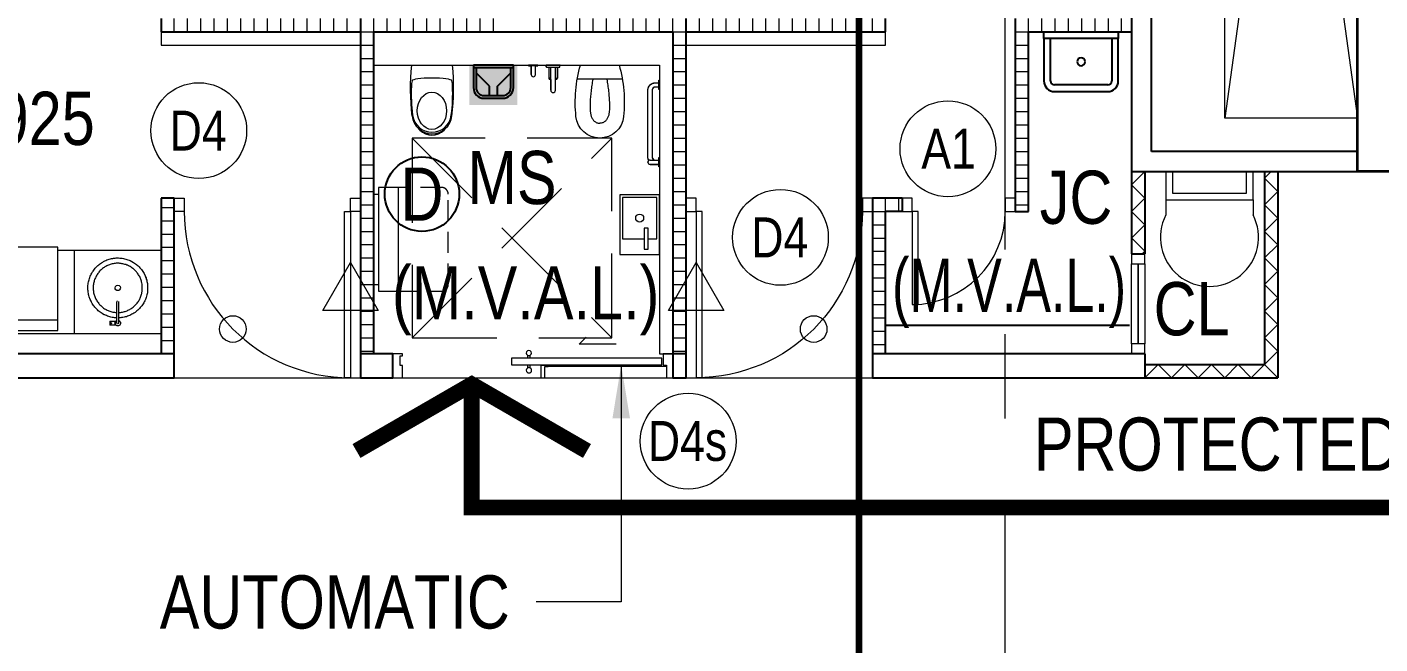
# Model space of a CAD drawing. Header units: millimetres. Extents: x 833576263 to 1668046980, y 817519639 to 1636103653.
# Drawn here: x 834007533 to 834017708, y 818080577 to 818085212 of the extents above; entities that cross this region are included whole.
import ezdxf
from ezdxf.enums import TextEntityAlignment as Align

# ---------------------------------------------------------------- set-up
doc = ezdxf.new("R2010")
doc.units = ezdxf.units.MM
doc.header["$LTSCALE"] = 100
doc.header["$MEASUREMENT"] = 0
for name, pattern in [('R_LINE_SEC$0$CENTER', [50.8, 31.75, -6.35, 6.35, -6.35]), ('R_P_Grid$0$CENTER', [50.8, 31.75, -6.35, 6.35, -6.35]), ('R_P_LG$0$HIDDEN', [9.525, 6.35, -3.175]), ('R_P_LG$0$HIDDEN2', [4.7625, 3.175, -1.5875])]:
    doc.linetypes.add(name, pattern=pattern)
doc.layers.get('Defpoints').update_dxf_attribs({"color": 170})
doc.layers.add('C_DWG1002P00L0LGGBP$0$C_IMPERMEABLE', color=7, linetype='Continuous', true_color=0xfff0ff)
doc.layers.add('C_DWG1002P00L0LGGBP$0$C_UNDERLINE OR FSI', color=7, linetype='Continuous', true_color=0xf56e7d)
for name, color, linetype in [('R_LINE_SEC$0$M-REFE', 3, 'Continuous'), ('R_P_LG$0$7-SANI', 4, 'Continuous'), ('R_P_LG$0$RDA0625', 7, 'R_P_LG$0$HIDDEN'), ('X-REF', 7, 'Continuous')]:
    doc.layers.add(name, color=color, linetype=linetype)
for name, color, linetype, lineweight in [('R_P_Grid$0$RDA0251', 1, 'R_P_Grid$0$CENTER', 18), ('R_P_LG$0$325 DOORS PROPOSED', 4, 'Continuous', 5), ('R_P_LG$0$5-DOOR', 1, 'Continuous', 18), ('R_P_LG$0$RDA0321', 7, 'Continuous', 18), ('R_P_LG$0$RDA04011', 4, 'Continuous', 25), ('R_P_LG$0$RDA04031', 3, 'Continuous', 25), ('R_P_LG$0$RDA0506', 7, 'Continuous', 18), ('R_P_LG$0$RDA0621', 7, 'Continuous', 13), ('R_P_LG$0$RDA0624', 7, 'Continuous', 13), ('R_P_LG$0$RDA2202', 3, 'Continuous', 25), ('R_P_LG$0$RDA2203', 11, 'Continuous', 25), ('R_P_LG$0$RDA2301', 7, 'Continuous', 18), ('R_P_LG$0$RDA2461', 7, 'Continuous', 18), ('R_P_LG$0$RDA2804S', 2, 'Continuous', 35), ('R_P_LG$0$RDA3151', 1, 'Continuous', 18), ('R_P_LG$0$RDA3351', 7, 'Continuous', 18), ('R_P_LG$0$RDA7401', 4, 'Continuous', 18), ('R_P_LG$0$RDA8301', 7, 'Continuous', 18)]:
    doc.layers.add(name, color=color, linetype=linetype, lineweight=lineweight)
doc.styles.add('R_P_LG$0$Arial', font='arial.ttf', dxfattribs={"width": 0.8})
doc.styles.add('R_P_LG$0$romans', font='arial.ttf', dxfattribs={"width": 0.8})
doc.dimstyles.new('R_P_LG$0$M_200LA', dxfattribs={"dimscale": 200, "dimtxt": 2.5, "dimasz": 2, "dimexe": 0.8, "dimexo": 0, "dimgap": 0.75, "dimtad": 1, "dimdec": 0, "dimrnd": 1, "dimzin": 12, "dimdsep": 46, "dimtxsty": 'R_P_LG$0$romans', "dimcen": 2, "dimdle": 1, "dimclrd": 7, "dimclre": 7, "dimclrt": 4, "dimaunit": 1, "dimadec": 3, "dimazin": 0, "dimtfac": 1, "dimtdec": 0, "dimtix": 1, "dimtmove": 2, "dimatfit": 3, "dimfxl": 1, "dimtolj": 1, "dimlwd": 18, "dimlwe": 18, "dimarcsym": 0})

# ---------------------------------------------------------------- blocks, each defined once
blk = doc.blocks.new('R_P_Grid')
at = {"layer": 'R_P_Grid$0$RDA0251'}
blk.add_line((834014890, 818027660), (834014890, 818124763.4), dxfattribs=at)
blk = doc.blocks.new('R_P_LG$0$P46A_LADDER_Aluminum_w_Cage - Fixed Ladder With Cage _ Walk-Thru-1697452-LG_F _5_000 Mpd_')
at = {"layer": 'R_P_LG$0$RDA2461'}
for p, q in [((834014653, 818091605), (834014440, 818091605)), ((834014440, 818091605), (834014440, 818091555)), ((834014653, 818090949), (834014653, 818091605)), ((834014653, 818091605), (834014765, 818091605)), ((834014603, 818091555), (834014440, 818091555)), ((834014603, 818090999), (834014603, 818091555)), ((834014440, 818090999), (834014440, 818090949)), ((834014440, 818090999), (834014603, 818090999)), ((834014440, 818090949), (834014653, 818090949)), ((834014653, 818090949), (834014765, 818090949))]:
    blk.add_line(p, q, dxfattribs=at)
blk.add_arc((834014935, 818091277), 369, 242.6713, 117.3287, dxfattribs=at)
blk = doc.blocks.new('R_P_LG$0$LMark-SFL-1')
for p, q in [((0, 1.28), (0, -1.28)), ((-1.28, 0), (1.28, 0))]:
    blk.add_line(p, q)
blk.add_circle((0, 0), 0.75)
at = {"color": 7, "style": 'R_P_LG$0$romans', "width": 0.8}
blk.add_attdef('SFL', (1.03, 1.03), '', height=2, dxfattribs=at)
blk = doc.blocks.new('R_P_LG$0$P46A_Sanit_Kid_W_C - 820031000 White-5291489-LG_F _5_000 Mpd_')
at = {"layer": 'R_P_LG$0$RDA7401'}
for centre, radius, start, end in [((125, 415), 151, 6.7994, 173.2006), ((125, 408), 147, 7.649, 172.351), ((173, 404), 194, 136, 139.7622), ((125, 445), 131, 45.726, 134.274), ((77, 404), 194, 40.2378, 44), ((1764, 220), 1802, 173.2006, 185.4145), ((1175, 267), 1206, 172.351, 182.7968), ((-925, 267), 1206, 357.2032, 7.649), ((-1514, 220), 1802, 354.5855, 6.7994), ((50, 199), 79.9, 173.4755, 202.6549), ((200, 199), 79.9, 337.3451, 6.5245)]:
    blk.add_arc(centre, radius, start, end, dxfattribs=at)
blk.add_ellipse((125, 394), major_axis=(0, 140), ratio=0.785714, dxfattribs=at)
blk.add_ellipse((125, 168), major_axis=(149, 0), ratio=0.134042, start_param=3.141593, end_param=6.283185, dxfattribs=at)
blk = doc.blocks.new('R_P_LG$0$P46A_Door-Passage-Single-Flush - FOH_700 x 2450mm-11147534-LG_F _5_000 Mpd_')
at = {"layer": 'R_P_LG$0$RDA3151'}
for p, q in [((350, 756), (305, 756)), ((305, 756), (305, 56)), ((350, 56), (350, 756)), ((-350, 56), (-425, 56)), ((-425, 56), (-425, -44)), ((-350, -44), (-350, 56)), ((305, 56), (350, 56)), ((350, 56), (350, -44)), ((425, 56), (350, 56)), ((425, -44), (425, 56)), ((-425, -44), (-350, -44)), ((350, -44), (425, -44))]:
    blk.add_line(p, q, dxfattribs=at)
blk.add_arc((350, 56), 700, 90, 180, dxfattribs=at)
blk = doc.blocks.new('R_P_LG$0$P46A_Sanit_Counter_Top_Style_2 - 3T_ K-10961162-LG_F _5_000 Mpd_')
at = {"layer": 'R_P_LG$0$RDA7401'}
for p, q in [((3112, -75), (62, -75)), ((187, -700), (187, -100)), ((187, -100), (595, -100)), ((572, -75), (572, -85)), ((652, -85), (572, -85)), ((595, -85), (595, -325)), ((630, -325), (630, -85)), ((630, -100), (1245, -100)), ((652, -85), (652, -75)), ((1222, -75), (1222, -85)), ((1302, -85), (1222, -85)), ((1245, -85), (1245, -325)), ((1280, -325), (1280, -85)), ((1280, -100), (1895, -100)), ((1302, -85), (1302, -75)), ((1872, -75), (1872, -85)), ((1952, -85), (1872, -85)), ((1895, -85), (1895, -325)), ((1930, -325), (1930, -85)), ((1930, -100), (2337, -100)), ((1952, -85), (1952, -75)), ((2337, -100), (2337, -700)), ((2462, -75), (2462, -700)), ((187, -180), (595, -180)), ((630, -180), (1245, -180)), ((1280, -180), (1895, -180)), ((1930, -180), (2337, -180)), ((2771, -141), (2727, -141)), ((2727, -169), (2727, -141)), ((2727, -169), (2771, -169)), ((630, -325), (595, -325)), ((1280, -325), (1245, -325)), ((1930, -325), (1895, -325)), ((187, -700), (62, -700)), ((187, -725), (187, -700)), ((2337, -700), (2337, -725)), ((2525, -700), (2337, -700)), ((3112, -700), (2525, -700)), ((2337, -725), (187, -725))]:
    blk.add_line(p, q, dxfattribs=at)
at = {"layer": 'R_P_LG$0$RDA7401', "flags": 128}
for points in [[(2781, -195), (2772, -196), (2763, -196), (2754, -197), (2745, -199), (2736, -201), (2728, -203), (2719, -206), (2711, -209), (2702, -212), (2694, -215), (2686, -219), (2678, -224), (2670, -228), (2662, -233), (2655, -238), (2648, -244), (2641, -249), (2634, -255), (2628, -262), (2622, -268), (2616, -275), (2610, -282), (2605, -289), (2599, -296), (2595, -304), (2590, -312), (2586, -320), (2582, -328), (2579, -336), (2575, -345), (2573, -353), (2570, -362), (2568, -371), (2566, -379), (2565, -388), (2564, -397), (2563, -406), (2563, -415), (2562, -420)], [(2781, -155), (2781, -155), (2781, -155), (2781, -156), (2781, -156), (2781, -157), (2781, -157), (2781, -158), (2781, -159), (2781, -160), (2781, -161), (2781, -163), (2781, -164), (2781, -166), (2781, -167), (2781, -169), (2781, -171), (2781, -173), (2781, -175), (2781, -177), (2781, -179), (2781, -182), (2781, -184), (2781, -187), (2781, -189), (2781, -192), (2781, -195), (2781, -198), (2781, -200), (2781, -203), (2781, -206), (2781, -209), (2781, -212), (2781, -216), (2781, -219), (2781, -222), (2781, -225), (2781, -228), (2781, -231), (2781, -235), (2781, -238), (2781, -241), (2781, -244), (2781, -248), (2781, -251), (2781, -254), (2781, -257), (2781, -260), (2781, -263), (2781, -266), (2781, -269), (2781, -272), (2781, -275), (2781, -278), (2781, -280), (2781, -283), (2781, -286), (2781, -288), (2781, -290), (2781, -293), (2781, -295), (2781, -297), (2781, -299), (2781, -301), (2781, -303), (2781, -305), (2781, -306), (2781, -308), (2781, -309), (2781, -310), (2781, -311), (2781, -313), (2781, -313), (2781, -314), (2781, -315), (2781, -315), (2781, -316), (2781, -316), (2781, -316), (2781, -316)], [(2793, -316), (2793, -316), (2793, -316), (2793, -316), (2793, -315), (2793, -315), (2793, -314), (2793, -313), (2793, -312), (2793, -311), (2793, -310), (2793, -308), (2793, -307), (2793, -306), (2793, -304), (2793, -302), (2793, -300), (2793, -298), (2793, -296), (2793, -294), (2793, -292), (2793, -289), (2793, -287), (2793, -284), (2793, -282), (2793, -279), (2793, -276), (2793, -274), (2793, -271), (2793, -268), (2793, -265), (2793, -262), (2793, -259), (2793, -256), (2793, -252), (2793, -249), (2793, -246), (2793, -243), (2793, -240), (2793, -236), (2793, -233), (2793, -230), (2793, -227), (2793, -224), (2793, -220), (2793, -217), (2793, -214), (2793, -211), (2793, -208), (2793, -205), (2793, -202), (2793, -199), (2793, -196), (2793, -194), (2793, -191), (2793, -188), (2793, -186), (2793, -183), (2793, -181), (2793, -178), (2793, -176), (2793, -174), (2793, -172), (2793, -170), (2793, -168), (2793, -167), (2793, -165), (2793, -163), (2793, -162), (2793, -161), (2793, -160), (2793, -159), (2793, -158), (2793, -157), (2793, -156), (2793, -156), (2793, -155), (2793, -155), (2793, -155), (2793, -155)], [(3012, -420), (3012, -411), (3012, -402), (3011, -393), (3010, -384), (3008, -375), (3006, -367), (3004, -358), (3001, -349), (2998, -341), (2995, -332), (2991, -324), (2987, -316), (2983, -308), (2978, -300), (2973, -293), (2968, -286), (2962, -279), (2957, -272), (2951, -265), (2944, -259), (2938, -252), (2931, -247), (2924, -241), (2917, -236), (2909, -231), (2901, -226), (2894, -222), (2886, -217), (2877, -214), (2869, -210), (2861, -207), (2852, -204), (2843, -202), (2835, -200), (2826, -198), (2817, -197), (2808, -196), (2799, -195), (2793, -195)], [(2602, -420), (2603, -413), (2603, -405), (2604, -398), (2605, -391), (2606, -383), (2608, -376), (2610, -369), (2612, -362), (2614, -355), (2617, -348), (2620, -341), (2623, -335), (2627, -328), (2631, -322), (2635, -316), (2639, -310), (2644, -304), (2648, -298), (2653, -293), (2659, -287), (2664, -282), (2670, -277), (2675, -273), (2681, -268), (2688, -264), (2694, -260), (2700, -257), (2707, -253), (2714, -250), (2720, -248), (2727, -245), (2734, -243), (2742, -241), (2749, -239), (2756, -238), (2763, -237), (2771, -236), (2778, -235), (2781, -235)], [(2793, -235), (2800, -235), (2808, -236), (2815, -237), (2822, -238), (2830, -240), (2837, -242), (2844, -244), (2851, -246), (2858, -249), (2864, -252), (2871, -255), (2878, -258), (2884, -262), (2890, -266), (2896, -270), (2902, -275), (2908, -280), (2913, -285), (2919, -290), (2924, -295), (2929, -301), (2933, -306), (2938, -312), (2942, -318), (2946, -325), (2950, -331), (2953, -338), (2956, -344), (2959, -351), (2962, -358), (2964, -365), (2966, -372), (2968, -379), (2969, -387), (2971, -394), (2972, -401), (2972, -409), (2972, -416), (2972, -420)], [(2562, -420), (2563, -429), (2563, -438), (2564, -447), (2565, -456), (2567, -465), (2569, -473), (2571, -482), (2574, -491), (2577, -499), (2580, -508), (2584, -516), (2588, -524), (2592, -532), (2597, -540), (2602, -547), (2607, -554), (2613, -561), (2618, -568), (2624, -575), (2631, -581), (2637, -588), (2644, -593), (2651, -599), (2658, -604), (2666, -609), (2674, -614), (2681, -618), (2689, -623), (2698, -626), (2706, -630), (2714, -633), (2723, -636), (2732, -638), (2740, -640), (2749, -642), (2758, -643), (2767, -644), (2776, -645), (2785, -645), (2794, -645), (2803, -644), (2812, -644), (2821, -643), (2830, -641), (2839, -639), (2847, -637), (2856, -634), (2864, -631), (2873, -628), (2881, -625), (2889, -621), (2897, -616), (2905, -612), (2913, -607), (2920, -602), (2927, -596), (2934, -591), (2941, -585), (2947, -578), (2953, -572), (2959, -565), (2965, -558), (2970, -551), (2976, -544), (2980, -536), (2985, -528), (2989, -520), (2993, -512), (2996, -504), (3000, -495), (3002, -487), (3005, -478), (3007, -469), (3009, -461), (3010, -452), (3011, -443), (3012, -434), (3012, -425), (3012, -420)], [(2972, -420), (2972, -427), (2972, -435), (2971, -442), (2970, -449), (2969, -457), (2967, -464), (2965, -471), (2963, -478), (2961, -485), (2958, -492), (2955, -499), (2952, -505), (2948, -512), (2944, -518), (2940, -524), (2936, -530), (2931, -536), (2927, -542), (2922, -547), (2916, -553), (2911, -558), (2905, -563), (2900, -567), (2894, -572), (2887, -576), (2881, -580), (2875, -583), (2868, -587), (2861, -590), (2855, -592), (2848, -595), (2841, -597), (2833, -599), (2826, -601), (2819, -602), (2812, -603), (2804, -604), (2797, -605), (2789, -605), (2782, -605), (2775, -605), (2767, -604), (2760, -603), (2753, -602), (2745, -600), (2738, -598), (2731, -596), (2724, -594), (2717, -591), (2711, -588), (2704, -585), (2697, -582), (2691, -578), (2685, -574), (2679, -570), (2673, -565), (2667, -560), (2662, -555), (2656, -550), (2651, -545), (2646, -539), (2642, -534), (2637, -528), (2633, -522), (2629, -515), (2625, -509), (2622, -502), (2619, -496), (2616, -489), (2613, -482), (2611, -475), (2609, -468), (2607, -461), (2606, -453), (2604, -446), (2603, -439), (2603, -431), (2603, -424), (2602, -420)]]:
    blk.add_lwpolyline(points, dxfattribs=at)
at = {"layer": 'R_P_LG$0$RDA7401'}
for centre, radius, start, end in [((2737, -155), 3.8, 0, 180), ((2737, -155), 3.8, 180, 0), ((2787, -155), 6, 105, 180), ((2787, -155), 6, 0, 60), ((2787, -155), 21, 286.6727, 0), ((2787, -420), 225, 81.3926, 84.015), ((2787, -420), 225, 115.7143, 120.4039), ((2787, -420), 225, 154.2857, 160.574), ((2787, -420), 20, 0, 180), ((2787, -420), 225, 334.2857, 340.574), ((2787, -420), 225, 261.3926, 264.015), ((2787, -420), 225, 295.7143, 300.4039)]:
    blk.add_arc(centre, radius, start, end, dxfattribs=at)
for centre, major_axis, start_param, end_param in [((2787, -155), (21, 0), 0, 3.141593), ((2787, -155), (0, 21), 1.570796, 2.850599), ((2787, -316), (0.78, 5.95), 1.701696, 3.010693), ((2787, -316), (0, 6), 4.45059, 4.712389), ((2787, -420), (0, 20), 1.570796, 4.712389)]:
    blk.add_ellipse(centre, major_axis=major_axis, ratio=1, start_param=start_param, end_param=end_param, dxfattribs=at)
for points in [[(2734, -154), (2734, -154), (2734, -154), (2734, -155), (2734, -155)], [(2734, -155), (2734, -155), (2734, -156), (2734, -156), (2734, -156)], [(2736, -158), (2736, -158), (2736, -158), (2736, -159), (2737, -159), (2737, -159), (2737, -159)], [(2766, -155), (2766, -154), (2767, -154), (2767, -153)]]:
    blk.add_open_spline(points, degree=3, dxfattribs=at)
for points, knots in [([(2741, -155), (2741, -155), (2741, -154), (2741, -154), (2741, -153), (2741, -153), (2741, -153), (2740, -153), (2740, -152), (2740, -152), (2740, -152), (2739, -152), (2739, -152), (2739, -151), (2738, -151), (2738, -151), (2737, -151), (2737, -151), (2736, -151), (2736, -152), (2736, -152), (2735, -152), (2735, -152), (2735, -152), (2735, -152), (2735, -152), (2735, -153)], [0, 0, 0, 0, 0.0555556, 0.1111111, 0.1388889, 0.1666667, 0.1944444, 0.2222222, 0.25, 0.2777778, 0.3055556, 0.3333333, 0.3611111, 0.3888889, 0.4166667, 0.4444444, 0.5, 0.5555556, 0.6111111, 0.6388889, 0.6666667, 0.6805556, 0.6944444, 0.7222222, 0.75, 0.7777778, 0.7777778, 0.7777778, 0.7777778]), ([(2738, -159), (2738, -159), (2739, -159), (2739, -158), (2739, -158), (2739, -158)], [0.5555556, 0.5555556, 0.5555556, 0.5555556, 0.6111111, 0.6388889, 0.6666667, 0.6666667, 0.6666667, 0.6666667]), ([(2740, -157), (2740, -157), (2741, -157), (2741, -157), (2741, -157), (2741, -156), (2741, -156), (2741, -155), (2741, -155)], [0.7777778, 0.7777778, 0.7777778, 0.7777778, 0.8055556, 0.8333333, 0.8611111, 0.8888889, 0.9444444, 1, 1, 1, 1]), ([(2770, -167), (2770, -167), (2770, -167), (2770, -166), (2770, -166), (2769, -166), (2769, -165), (2769, -165), (2769, -164), (2768, -164), (2768, -163), (2768, -162), (2768, -162), (2767, -161), (2767, -160), (2767, -159), (2767, -158), (2766, -156), (2766, -155)], [0.2857143, 0.2857143, 0.2857143, 0.2857143, 0.3214286, 0.3571429, 0.3928571, 0.4285714, 0.4642857, 0.5, 0.5357143, 0.5714286, 0.6071429, 0.6428571, 0.6785714, 0.7142857, 0.75, 0.7857143, 0.8571429, 1, 1, 1, 1]), ([(2767, -152), (2767, -151), (2767, -151), (2767, -150), (2767, -149), (2768, -148), (2768, -148), (2768, -147), (2768, -146), (2769, -146), (2769, -145), (2769, -145), (2769, -144), (2770, -144), (2770, -144), (2770, -144), (2770, -143), (2770, -143), (2770, -143)], [0.1428571, 0.1428571, 0.1428571, 0.1428571, 0.2142857, 0.25, 0.2857143, 0.3214286, 0.3571429, 0.3928571, 0.4285714, 0.4642857, 0.5, 0.5357143, 0.5714286, 0.5892857, 0.6071429, 0.6428571, 0.6785714, 0.7142857, 0.7142857, 0.7142857, 0.7142857])]:
    blk.add_open_spline(points, degree=3, knots=knots, dxfattribs=at)
blk = doc.blocks.new('R_P_LG$0$D-1250')
at = {"layer": 'R_P_LG$0$RDA3151'}
for points in [[(75, 100), (75, 1350), (120, 1350), (120, 100)], [(0, 100), (75, 100), (75, 0), (0, 0)], [(1400, 100), (1400, 0), (1325, 0), (1325, 100)]]:
    blk.add_lwpolyline(points, close=True, dxfattribs=at)
blk.add_arc((75, 100), 1250, 0, 90, dxfattribs=at)
blk = doc.blocks.new('R_P_LG$0$RDA_Door_Sliding_for_disable_conceal - RDA_Door_Sliding_for_disable_conceal-13429255-LG_F _5_000 Mpd_')
at = {"layer": 'R_P_LG$0$5-DOOR'}
for p, q in [((347, 162), (400, 215)), ((627, 162), (347, 162)), ((-980, 90), (-1053, 90)), ((-1053, 90), (-1053, -90)), ((-998, 2), (-998, 75)), ((-998, 75), (-980, 75)), ((-980, 2), (-998, 2)), ((-980, 75), (-980, 90)), ((-980, -90), (-980, 2)), ((969, 56), (-160, 56)), ((-160, 56), (-160, 6)), ((-160, 6), (969, 6)), ((-40, 79), (-40, 56)), ((-40, 6), (-40, -17)), ((-20, 56), (-20, 79)), ((-20, -17), (-20, 6)), ((115, 2), (60, 2)), ((60, 2), (60, -90)), ((115, -6), (115, 2)), ((969, 6), (969, 56)), ((980, 90), (980, 5)), ((1053, 90), (980, 90)), ((980, 5), (1005, 5)), ((1005, 5), (1005, -90)), ((1053, -90), (1053, 90)), ((-1053, -90), (-980, -90)), ((60, -90), (90, -90)), ((90, -90), (90, -6)), ((90, -6), (115, -6)), ((1005, -6), (90, -6)), ((90, -90), (1005, -90)), ((90, -90), (1005, -90)), ((1005, -6), (115, -6)), ((1005, -90), (1053, -90))]:
    blk.add_line(p, q, dxfattribs=at)
for start, end in [(0, 180), (180, 0)]:
    blk.add_arc((-30, -34), 20, start, end, dxfattribs=at)
for major_axis, start_param, end_param in [((20, 0), 0, 3.141593), ((0, 20), 1.570796, 4.712389)]:
    blk.add_ellipse((-30, 96), major_axis=major_axis, ratio=1, start_param=start_param, end_param=end_param, dxfattribs=at)
for points, knots in [([(-39, 78), (-39, 78), (-39, 78), (-37, 77), (-36, 77), (-33, 76), (-32, 76), (-31, 76), (-31, 76)], [0.1111111, 0.1111111, 0.1111111, 0.1111111, 0.1666667, 0.2222222, 0.3333333, 0.3888889, 0.4444444, 0.4813841, 0.4813841, 0.4813841, 0.4813841]), ([(-29, 76), (-29, 76), (-27, 76), (-25, 77), (-24, 77), (-22, 78), (-21, 78), (-21, 78), (-21, 78)], [0.5186863, 0.5186863, 0.5186863, 0.5186863, 0.5833333, 0.6527778, 0.7222222, 0.7916667, 0.8611111, 0.8888889, 0.8888889, 0.8888889, 0.8888889]), ([(-31, -14), (-31, -14), (-33, -14), (-35, -15), (-36, -15), (-38, -16), (-39, -16), (-39, -16), (-39, -16)], [0.5186863, 0.5186863, 0.5186863, 0.5186863, 0.5833333, 0.6527778, 0.7222222, 0.7916667, 0.8611111, 0.8888889, 0.8888889, 0.8888889, 0.8888889]), ([(-21, -16), (-21, -16), (-21, -16), (-23, -15), (-24, -15), (-27, -14), (-28, -14), (-29, -14), (-29, -14)], [0.1111111, 0.1111111, 0.1111111, 0.1111111, 0.1666667, 0.2222222, 0.3333333, 0.3888889, 0.4444444, 0.4813841, 0.4813841, 0.4813841, 0.4813841])]:
    blk.add_open_spline(points, degree=3, knots=knots, dxfattribs=at)
blk = doc.blocks.new('R_P_LG$0$P46A_Clean_Sink - P46A_Clean_Sink-13302433-LG_F _5_000 Mpd_')
at = {"layer": 'R_P_LG$0$7-SANI'}
for p, q in [((-280, -50), (-280, 0)), ((280, 0), (280, -50)), ((-280, -50), (-280, -370)), ((280, -50), (-280, -50)), ((-230, -370), (-230, -50)), ((230, -50), (230, -370)), ((280, -370), (280, -50)), ((200, -400), (-200, -400)), ((-200, -450), (200, -450))]:
    blk.add_line(p, q, dxfattribs=at)
for centre, radius, start, end in [((0, -225), 30, 0, 180), ((0, -225), 30, 180, 0), ((-200, -370), 80, 180, 270), ((-200, -370), 30, 180, 270), ((200, -370), 80, 270, 0), ((200, -370), 30, 270, 0)]:
    blk.add_arc(centre, radius, start, end, dxfattribs=at)
blk = doc.blocks.new('R_P_LG$0$AP_600')
at = {"layer": 'R_P_LG$0$RDA3151'}
for points in [[(0, 0), (75, 0), (75, 100), (0, 100)], [(75, 50), (75, 100), (675, 100), (675, 50)], [(75, 0), (75, 50), (675, 50), (675, 0)], [(675, 0), (750, 0), (750, 100), (675, 100)]]:
    blk.add_lwpolyline(points, close=True, dxfattribs=at)
blk = doc.blocks.new('R_P_LG$0$外部参照 1$0$BB-T')
for p, q in [((-340, 0), (340, 0)), ((-340, 0), (-340, -35)), ((340, 0), (340, -35))]:
    blk.add_line(p, q)
blk.add_lwpolyline([(-390, -185), (390, -185), (390, -35), (-390, -35)], close=True)
at = {"linetype": 'R_P_LG$0$HIDDEN2', "ltscale": 0.5}
blk.add_lwpolyline([(-390, -185), (-390, -510, 0.414214), (-340, -560), (340, -560, 0.414214), (390, -510), (390, -185)], format="xyb", dxfattribs=at)
blk = doc.blocks.new('R_P_LG$0$外部参照 1$0$WB-5')
for points in [[(0, 0), (0, -300), (450, -300), (450, 0)], [(250, -85), (250, -115), (410, -115), (410, -85)]]:
    blk.add_lwpolyline(points, close=True)
for points in [[(20, -20), (20, -280), (330, -280), (330, -115)], [(330, -85), (330, -20), (20, -20)]]:
    blk.add_lwpolyline(points)
blk.add_circle((175, -150), 30)
blk = doc.blocks.new('R_LINE_SEC')
at = {"layer": 'R_LINE_SEC$0$M-REFE', "linetype": 'R_LINE_SEC$0$CENTER', "const_width": 50}
blk.add_lwpolyline([(834013790, 818022093), (834013790, 818120927)], dxfattribs=at)
blk = doc.blocks.new('C_DWG1002P00L0LGGBP')
at = {"layer": 'C_DWG1002P00L0LGGBP$0$C_IMPERMEABLE'}
blk.add_hatch(color=256, dxfattribs=at).paths.add_polyline_path([(834010860, 818084627), (834010860, 818084927), (834011220, 818084927), (834011220, 818084627)])
at = {"layer": 'C_DWG1002P00L0LGGBP$0$C_UNDERLINE OR FSI'}
blk.add_line((834013991, 818082972), (834015823, 818082972), dxfattribs=at)
blk = doc.blocks.new('R_P_LG')
at = {"layer": 'R_P_LG$0$RDA0621'}
h = blk.add_hatch(dxfattribs=at)
h.set_pattern_fill('_USER', color=256, scale=100, double=1, pattern_type=0)
h.set_pattern_definition([(0, (834010040, 818085276.7), (0, 100), []), (90, (834010040, 818085276.7), (-100, 6e-15), [])])
h.paths.add_polyline_path([(834010045, 818085276.7), (834008540, 818085276.7), (834008540, 818085176.7), (834010045, 818085176.7)])
h = blk.add_hatch(dxfattribs=at)
h.set_pattern_fill('_USER', color=256, scale=100, double=1, pattern_type=0)
h.set_pattern_definition([(0, (834010140, 818085176.7), (0, 100), []), (90, (834010140, 818085176.7), (-100, 6e-15), [])])
h.paths.add_polyline_path([(834011139.849, 818085276.7), (834010040, 818085276.7), (834010040, 818085251.7), (834010040, 818085151.7), (834010040, 818082756.7), (834010140, 818082756.7), (834010140, 818085176.7), (834011139.849, 818085176.7)])
h = blk.add_hatch(dxfattribs=at)
h.set_pattern_fill('_USER', color=256, scale=100, double=1, pattern_type=0)
h.set_pattern_definition([(0, (834012390, 818085176.7), (0, 100), []), (90, (834012390, 818085176.7), (-100, 6e-15), [])])
h.paths.add_polyline_path([(834012490, 818085251.7), (834012490, 818085276.7), (834011290.151, 818085276.7), (834011290.151, 818085176.7), (834012390, 818085176.7), (834012390, 818082756.7), (834012490, 818082756.7), (834012490, 818085151.7)])
h = blk.add_hatch(dxfattribs=at)
h.set_pattern_fill('_USER', color=256, scale=100, double=1, pattern_type=0)
h.set_pattern_definition([(0, (834012490, 818085276.7), (0, 100), []), (90, (834012490, 818085276.7), (-100, 6e-15), [])])
h.paths.add_polyline_path([(834012485, 818085176.7), (834013990, 818085176.7), (834013990, 818085276.7), (834012485, 818085276.7)])
h = blk.add_hatch(dxfattribs=at)
h.set_pattern_fill('_USER', color=256, scale=100, double=1, pattern_type=0)
h.set_pattern_definition([(0, (834015065, 818085176.7), (0, 100), []), (90, (834015065, 818085176.7), (-100, 6e-15), [])])
h.paths.add_polyline_path([(834015840, 818085276.7), (834014965, 818085276.7), (834014965, 818083826.7), (834015065, 818083826.7), (834015065, 818085176.7), (834015840, 818085176.7)])
h = blk.add_hatch(dxfattribs=at)
h.set_pattern_fill('_USER', color=256, scale=141.4, angle=45, double=1, pattern_type=0)
h.set_pattern_definition([(45, (834015940, 818084126.7), (-99.985, 99.985), []), (135, (834015940, 818084126.7), (-99.985, -99.985), [])])
h.paths.add_polyline_path([(834015940, 818084126.7), (834015840, 818084126.7), (834015840, 818083506.7), (834015940, 818083506.7)])
h = blk.add_hatch(dxfattribs=at)
h.set_pattern_fill('_USER', color=256, scale=141.4, angle=45, double=1, pattern_type=0)
h.set_pattern_definition([(45, (834016840, 818082676.7), (-99.985, 99.985), []), (135, (834016840, 818082676.7), (-99.985, -99.985), [])])
h.paths.add_polyline_path([(834016940, 818084126.7), (834016840, 818084126.7), (834016840, 818082676.7), (834015940, 818082676.7), (834015940, 818082576.7), (834016940, 818082576.7)])
h = blk.add_hatch(dxfattribs=at)
h.set_pattern_fill('_USER', color=256, scale=100, double=1, pattern_type=0)
h.set_pattern_definition([(0, (834008540, 818082756.7), (0, 100), []), (90, (834008540, 818082756.7), (-100, 6e-15), [])])
h.paths.add_polyline_path([(834008640, 818083926.7), (834008540, 818083926.7), (834008540, 818082756.7), (834008640, 818082756.7)])
h = blk.add_hatch(dxfattribs=at)
h.set_pattern_fill('_USER', color=256, scale=100, double=1, pattern_type=0)
h.set_pattern_definition([(0, (834013990, 818083826.7), (0, 100), []), (90, (834013990, 818083826.7), (-100, 6e-15), [])])
h.paths.add_polyline_path([(834014115, 818083926.7), (834013890, 818083926.7), (834013890, 818082756.7), (834013990, 818082756.7), (834013990, 818083826.7), (834014115, 818083826.7)])
at = {"layer": 'R_P_LG$0$RDA0624', "lineweight": 18}
h = blk.add_hatch(dxfattribs=at)
h.set_pattern_fill('DOTS', color=4, scale=90, angle=45, style=0)
h.set_pattern_definition([(45, (0, 0), (-50.513940681, 151.541822043), [0, -142.875])])
edge = h.paths.add_edge_path()
edge.add_arc((834065390, 818020126.7), 13000, 75, 90)
edge.add_line((834065390, 818033126.7), (833989233.5977, 818033126.7))
edge.add_arc((833989233.5977, 818040126.7), 7000, 227.47847394, 269.99999999, ccw=False)
edge.add_line((833984502.5276, 818034967.5358), (833978583.9299, 818040395.0234))
edge.add_arc((833983315, 818045554.1877), 7000, 180, 227.47847394, ccw=False)
edge.add_line((833976315, 818045554.1877), (833976315, 818098726.7))
edge.add_arc((833983314.9761, 818098726.7099), 6999.9761, 115.841715, 180.00008101, ccw=False)
edge.add_line((833980263.7812, 818105026.7), (834002230.1033, 818105026.7))
edge.add_line((834002230.1033, 818105026.7), (834002230.4132, 818116699.7))
edge.add_line((834002230.4132, 818116699.7), (833958315, 818116699.7))
edge.add_line((833958315, 818116699.7), (833958315, 818110699.7))
edge.add_line((833958315, 818110699.7), (833963315, 818110699.7))
edge.add_arc((833963315, 818103699.7), 7000, 0, 90, ccw=False)
edge.add_line((833970315, 818103699.7), (833970315, 818045554.1877))
edge.add_arc((833983315, 818045554.1877), 13000, 180, 227.47847393)
edge.add_line((833974528.727, 818035972.8826), (833980447.3247, 818030545.395))
edge.add_arc((833989233.5977, 818040126.7), 13000, 227.47847393, 270)
edge.add_line((833989233.5977, 818027126.7), (834065245.1822, 818027126.7))
edge.add_arc((834065245.1822, 818019026.7), 8100, 75, 90, ccw=False)
edge.add_line((834067341.6165, 818026850.6992), (834090782.7579, 818020569.6643))
edge.add_arc((834094147.4055, 818033126.7), 13000, 255, 270)
edge.add_line((834094147.4055, 818020126.7), (834118759.2741, 818020126.7))
edge.add_arc((834118759.2741, 818033126.7), 13000, 270, 282.26165437)
edge.add_line((834121520.1679, 818020423.257), (834124956.9903, 818021170.1963))
edge.add_arc((834126677.2395, 818013254.9741), 8100, 20.44433993, 102.26165437, ccw=False)
edge.add_arc((834190761.1764, 818035930.696), 59878.7776, 183.670517332, 199.356395537, ccw=False)
edge.add_line((834131005.2286, 818032097.3284), (834127870.7181, 818029996.4247))
edge.add_line((834127870.7181, 818029996.4247), (834126362.9837, 818029715.8154))
edge.add_arc((834117071.8823, 818047426.7), 20000, 270, 297.68143099, ccw=False)
edge.add_line((834117071.8823, 818027426.7), (834089164.0869, 818027426.7))
edge.add_arc((834089164.0869, 818033426.7), 6000, 255.00000001, 270, ccw=False)
edge.add_line((834087611.1726, 818027631.1451), (834068754.6476, 818032683.7357))
at = {"layer": 'Defpoints'}
for p, q in [((834011190, 818084926.7), (834010890, 818084926.7)), ((834011190, 818084906.7), (834010890, 818084906.7)), ((834011010, 818084766.7), (834010910, 818084866.7)), ((834011070, 818084766.7), (834011170, 818084866.7)), ((834011010, 818084696.7), (834011010, 818084766.7)), ((834011070, 818084696.7), (834011070, 818084766.7))]:
    blk.add_line(p, q, dxfattribs=at)
for points in [[(834010890, 818084926.7), (834010890, 818084756.7, 0.4142135624), (834010970, 818084676.7), (834011110, 818084676.7, 0.4142135624), (834011190, 818084756.7), (834011190, 818084926.7)], [(834010910, 818084906.7), (834010910, 818084756.7, 0.4142135624), (834010970, 818084696.7), (834011110, 818084696.7, 0.4142135624), (834011170, 818084756.7), (834011170, 818084906.7)]]:
    blk.add_lwpolyline(points, format="xyb", dxfattribs=at)
at = {"layer": 'R_P_LG$0$325 DOORS PROPOSED', "color": 1}
for points in [[(834009965, 818083441.7), (834010172.8461, 818083081.7), (834009757.1539, 818083081.7)], [(834012565, 818083441.7), (834012772.8461, 818083081.7), (834012357.1539, 818083081.7)]]:
    blk.add_lwpolyline(points, close=True, dxfattribs=at)
at = {"layer": 'R_P_LG$0$RDA04031', "color": 4, "lineweight": 25}
blk.add_circle((834010502.8971, 818083956.4439), 280, dxfattribs=at)
at = {"layer": 'R_P_LG$0$RDA0506'}
for centre in [(834008824.0601, 818084433.7781), (834014458.4282, 818084297.223), (834013198.8984, 818083631.4757), (834012504.9438, 818082099.8327)]:
    blk.add_circle(centre, 360, dxfattribs=at)
at = {"layer": 'R_P_LG$0$RDA0625', "const_width": 120}
for points in [[(834011743.6667, 818082026.3298), (834010877, 818082526.7), (834010010.3333, 818082026.3298)], [(834028040, 818053410.8845), (834030065, 818053410.8845), (834030065, 818056476.7), (834033540, 818056476.7), (834033540, 818081601.7), (834010877, 818081601.7), (834010877, 818082526.7)]]:
    blk.add_lwpolyline(points, dxfattribs=at)
at = {"layer": 'R_P_LG$0$RDA2202'}
for p, q in [((834015990, 818084276.7), (834015990, 818091876.7)), ((834015840, 818091726.7), (834015840, 818084126.7)), ((834017540, 818084276.7), (834015990, 818084276.7)), ((834017540, 818084126.7), (834017540, 818084276.7)), ((834015840, 818084126.7), (834017540, 818084126.7)), ((834008640, 818082756.7), (834004290, 818082756.7)), ((834008640, 818082576.7), (834008640, 818082756.7)), ((834010040, 818082756.7), (834010040, 818082576.7)), ((834010284, 818082756.7), (834010040, 818082756.7)), ((834010284, 818082576.7), (834010284, 818082756.7)), ((834012490, 818082756.7), (834012390, 818082756.7)), ((834012390, 818082756.7), (834012390, 818082576.7)), ((834012490, 818082576.7), (834012490, 818082756.7)), ((834013890, 818082756.7), (834013890, 818082576.7)), ((834015940, 818082756.7), (834013890, 818082756.7)), ((834015940, 818082756.7), (834015940, 818082576.7)), ((834004290, 818082576.7), (834008640, 818082576.7)), ((834010040, 818082576.7), (834010284, 818082576.7)), ((834012390, 818082576.7), (834012490, 818082576.7)), ((834013890, 818082576.7), (834015940, 818082576.7))]:
    blk.add_line(p, q, dxfattribs=at)
at = {"layer": 'R_P_LG$0$RDA2203'}
for p, q in [((834008540, 818085276.7), (834008540, 818085176.7)), ((834010040, 818085276.7), (834010040, 818082756.7)), ((834012490, 818082756.7), (834012490, 818085276.7)), ((834013990, 818085176.7), (834013990, 818085276.7)), ((834014965, 818085276.7), (834014965, 818083826.7)), ((834008540, 818085176.7), (834010040, 818085176.7)), ((834010140, 818085176.7), (834012390, 818085176.7)), ((834010140, 818082756.7), (834010140, 818085176.7)), ((834012390, 818085176.7), (834012390, 818082756.7)), ((834012490, 818085176.7), (834013990, 818085176.7)), ((834015065, 818083826.7), (834015065, 818085176.7)), ((834015065, 818085176.7), (834015840, 818085176.7)), ((834015840, 818084126.7), (834015840, 818083506.7)), ((834015940, 818084126.7), (834015940, 818083506.7)), ((834016840, 818084126.7), (834016840, 818082676.7)), ((834016940, 818084126.7), (834016940, 818082576.7)), ((834008540, 818083926.7), (834008540, 818082756.7)), ((834008640, 818083926.7), (834008540, 818083926.7)), ((834008640, 818082756.7), (834008640, 818083926.7)), ((834013890, 818083926.7), (834013890, 818082756.7)), ((834014115, 818083926.7), (834013890, 818083926.7)), ((834014115, 818083926.7), (834014115, 818083826.7)), ((834013990, 818082756.7), (834013990, 818083826.7)), ((834014115, 818083826.7), (834013990, 818083826.7)), ((834014965, 818083826.7), (834015065, 818083826.7)), ((834015840, 818083506.7), (834015940, 818083506.7)), ((834015940, 818082676.7), (834016840, 818082676.7)), ((834015940, 818082576.7), (834016940, 818082576.7))]:
    blk.add_line(p, q, dxfattribs=at)
at = {"layer": 'R_P_LG$0$RDA2301'}
for p, q in [((834008640, 818082576.7), (834010040, 818082576.7)), ((834010357, 818082576.7), (834011397, 818082576.7)), ((834012490, 818082576.7), (834013890, 818082576.7))]:
    blk.add_line(p, q, dxfattribs=at)
at = {"layer": 'R_P_LG$0$RDA2804S'}
blk.add_lwpolyline([(834018040, 818084526.7), (834020840, 818084526.7), (834020840, 818084126.7), (834017540, 818084126.7), (834017540, 818092926.7), (834020840, 818092926.7), (834020840, 818092526.7), (834018040, 818092526.7)], close=True, dxfattribs=at)
at = {"layer": 'R_P_LG$0$RDA3151'}
for centre in [(834009080.4756, 818082942.8165), (834013448.8835, 818082942.8165)]:
    blk.add_circle(centre, 100, dxfattribs=at)
at = {"layer": 'R_P_LG$0$RDA3351'}
for p, q in [((834016540, 818091726.7), (834017540, 818084526.7)), ((834017540, 818091726.7), (834016540, 818084526.7)), ((834016540, 818084526.7), (834016540, 818091726.7)), ((834017540, 818084526.7), (834016540, 818084526.7))]:
    blk.add_line(p, q, dxfattribs=at)
at = {"layer": 'R_P_LG$0$RDA7401'}
for p, q in [((834010140, 818084926.7), (834012290, 818084926.7)), ((834011324, 818084854.7), (834011324, 818084921.7)), ((834011356, 818084854.7), (834011356, 818084921.7)), ((834011436.8856, 818084914.004), (834011435.9978, 818084926.7)), ((834011435.9978, 818084926.7), (834011541.5022, 818084926.7)), ((834011440.9649, 818084910.1996), (834011536.5351, 818084910.1996)), ((834011455.7631, 818084910.2), (834011455.7631, 818084828.225)), ((834011471.75, 818084736.9112), (834011471.75, 818084910.1996)), ((834011505.75, 818084736.9112), (834011505.75, 818084910.1996)), ((834011521.7369, 818084910.2), (834011521.7369, 818084828.225)), ((834011540.6144, 818084914.004), (834011541.5022, 818084926.7)), ((834012290, 818084926.7), (834012290, 818082756.7)), ((834011470.0103, 818084828.225), (834011455.7631, 818084828.225)), ((834011471.75, 818084828.225), (834011455.7631, 818084828.225)), ((834011468.5831, 818084817.6633), (834011471.75, 818084817.6633)), ((834011505.75, 818084828.225), (834011521.7369, 818084828.225)), ((834011505.75, 818084817.6633), (834011508.9169, 818084817.6633)), ((834011507.4896, 818084828.225), (834011521.7369, 818084828.225)), ((834012009.4918, 818084820.4573), (834011670.5079, 818084820.4573)), ((834012258, 818084792.7), (834012285, 818084792.7)), ((834012285, 818084760.7), (834012258, 818084760.7)), ((834012285, 818084811.7), (834012290, 818084811.7)), ((834012285, 818084741.7), (834012285, 818084811.7)), ((834012290, 818084741.7), (834012290, 818084811.7)), ((834012202, 818084234.4823), (834012202, 818084737.9701)), ((834012234, 818084737.9701), (834012234, 818084234.4823)), ((834012290, 818084741.7), (834012285, 818084741.7)), ((834012218.0012, 818084211.7525), (834012285, 818084211.7525)), ((834012218.0012, 818084179.7525), (834012285, 818084179.7525)), ((834012285, 818084230.7525), (834012290, 818084230.7525)), ((834012285, 818084195.7525), (834012285, 818084230.7525)), ((834012285, 818084160.7525), (834012285, 818084195.7525)), ((834012290, 818084160.7525), (834012285, 818084160.7525)), ((834012290, 818084195.7525), (834012290, 818084230.7525)), ((834012290, 818084160.7525), (834012290, 818084195.7525)), ((834012290, 818082756.7), (834012390, 818082756.7))]:
    blk.add_line(p, q, dxfattribs=at)
for points in [[(834008540, 818085176.7), (834008540, 818085076.7), (834010040, 818085076.7)], [(834012490, 818085076.7), (834013990, 818085076.7), (834013990, 818085176.7)], [(834011694.267, 818084926.7), (834011694.2844, 818084926.7)]]:
    blk.add_lwpolyline(points, dxfattribs=at)
blk.add_lwpolyline([(834011305, 818084926.7), (834011375, 818084926.7), (834011375, 818084921.7), (834011305, 818084921.7)], close=True, dxfattribs=at)
for points in [[(834011305, 818084926.7), (834011305, 818084921.7), (834011324, 818084921.7), (834011324, 818084854.7, 1), (834011356, 818084854.7), (834011356, 818084921.7), (834011375, 818084921.7), (834011375, 818084926.7)], [(834011435.9978, 818084926.7), (834011436.8856, 818084914.004, 0.4011260542), (834011440.9649, 818084910.1996), (834011455.7631, 818084910.2), (834011455.7631, 818084828.225, 0.3588724325), (834011468.5831, 818084817.6633), (834011471.75, 818084817.6633), (834011471.75, 818084736.9112, 1), (834011505.75, 818084736.9112), (834011505.75, 818084817.6633), (834011508.9169, 818084817.6633, 0.3588724325), (834011521.7369, 818084828.225), (834011521.7369, 818084910.2), (834011536.5351, 818084910.1996, 0.4011260542), (834011540.6144, 818084914.004), (834011541.5022, 818084926.7)], [(834011985.7152, 818084926.7), (834011985.7152, 818084926.7, -0.0932224305), (834012019.1045, 818084539.9778, -0.9048844275), (834011660.8952, 818084539.9778, -0.0932224305), (834011694.2844, 818084926.7)], [(834012290, 818084811.7), (834012290, 818084741.7), (834012285, 818084741.7), (834012285, 818084760.7), (834012258, 818084760.7, 0.4150480595), (834012234, 818084737.9701), (834012234, 818084234.4823, 0.3998119613), (834012256.7557, 818084211.7831), (834012285, 818084211.7525), (834012285, 818084230.7525), (834012290, 818084230.7525), (834012290, 818084160.7525), (834012285, 818084160.7525), (834012285, 818084179.7525), (834012218.0012, 818084179.7525, -0.7267933875), (834012208.6051, 818084208.7029, -0.1250158304), (834012202, 818084234.4823), (834012202, 818084737.9701, -0.4138985249), (834012258, 818084792.7), (834012285, 818084792.7), (834012285, 818084811.7)]]:
    blk.add_lwpolyline(points, format="xyb", close=True, dxfattribs=at)
at = {"layer": 'R_P_LG$0$RDA7401', "flags": 128}
for points in [[(834012202, 818084737.9701), (834012202.0456, 818084740.1797), (834012202.1825, 818084742.3855), (834012202.4103, 818084744.5838), (834012202.7286, 818084746.771), (834012203.1369, 818084748.9432), (834012203.6343, 818084751.0969), (834012204.2199, 818084753.2285), (834012204.8927, 818084755.3343), (834012205.6513, 818084757.411), (834012206.4945, 818084759.455), (834012207.4207, 818084761.4631), (834012208.4281, 818084763.4319), (834012209.515, 818084765.3583), (834012210.6794, 818084767.2392), (834012211.9193, 818084769.0716), (834012213.2325, 818084770.8526), (834012214.6167, 818084772.5795), (834012216.0695, 818084774.2496), (834012217.5884, 818084775.8603), (834012219.1708, 818084777.4091), (834012220.8142, 818084778.8938), (834012222.5156, 818084780.312), (834012224.2723, 818084781.6618), (834012226.0815, 818084782.9412), (834012227.9401, 818084784.1482), (834012229.8453, 818084785.2812), (834012231.7938, 818084786.3385), (834012233.7827, 818084787.3187), (834012235.8088, 818084788.2203), (834012237.8689, 818084789.0421), (834012239.9597, 818084789.7829), (834012242.0782, 818084790.4417), (834012244.2208, 818084791.0177), (834012246.3845, 818084791.51), (834012248.5658, 818084791.9179), (834012250.7615, 818084792.2409), (834012252.9681, 818084792.4786), (834012255.1824, 818084792.6307), (834012257.4009, 818084792.6968), (834012258, 818084792.7)], [(834012258, 818084760.7), (834012257.02, 818084760.681), (834012256.0417, 818084760.6241), (834012255.0669, 818084760.5294), (834012254.0974, 818084760.3971), (834012253.1348, 818084760.2275), (834012252.1809, 818084760.021), (834012251.2373, 818084759.7779), (834012250.3057, 818084759.4989), (834012249.3877, 818084759.1845), (834012248.4849, 818084758.8354), (834012247.5988, 818084758.4522), (834012246.7308, 818084758.0359), (834012245.8825, 818084757.5871), (834012245.0552, 818084757.107), (834012244.2502, 818084756.5963), (834012243.4688, 818084756.0562), (834012242.7121, 818084755.4876), (834012241.9814, 818084754.8917), (834012241.2778, 818084754.2696), (834012240.6021, 818084753.6225), (834012239.9555, 818084752.9515), (834012239.3387, 818084752.2578), (834012238.7526, 818084751.5427), (834012238.198, 818084750.8074), (834012237.6756, 818084750.0532), (834012237.1859, 818084749.2814), (834012236.7297, 818084748.4931), (834012236.3073, 818084747.6896), (834012235.9194, 818084746.8723), (834012235.5662, 818084746.0424), (834012235.2482, 818084745.201), (834012234.9658, 818084744.3496), (834012234.7191, 818084743.4893), (834012234.5085, 818084742.6213), (834012234.334, 818084741.747), (834012234.196, 818084740.8674), (834012234.0945, 818084739.9839), (834012234.0296, 818084739.0977), (834012234.0013, 818084738.2099), (834012234, 818084737.9701)], [(834012208.7137, 818084208.4963), (834012207.6846, 818084210.454), (834012206.7364, 818084212.4518), (834012205.8706, 818084214.4864), (834012205.089, 818084216.5546), (834012204.3929, 818084218.6529), (834012203.7837, 818084220.7779), (834012203.2624, 818084222.9259), (834012202.83, 818084225.0935), (834012202.4873, 818084227.277), (834012202.235, 818084229.4727), (834012202.0736, 818084231.6769), (834012202.0033, 818084233.8858), (834012202, 818084234.4823)], [(834012234, 818084234.4823), (834012234.0183, 818084233.5943), (834012234.0734, 818084232.7075), (834012234.165, 818084231.8231), (834012234.2932, 818084230.9424), (834012234.4578, 818084230.0665), (834012234.6587, 818084229.1967), (834012234.8957, 818084228.3342), (834012235.1685, 818084227.4803), (834012235.4769, 818084226.6361), (834012235.8206, 818084225.8029), (834012236.1992, 818084224.9821), (834012236.6123, 818084224.1748), (834012237.0595, 818084223.3823), (834012237.5401, 818084222.6058), (834012238.0538, 818084221.8468), (834012238.5998, 818084221.1063), (834012239.1774, 818084220.3856), (834012239.786, 818084219.686), (834012240.4247, 818084219.0088), (834012241.0926, 818084218.3551), (834012241.7888, 818084217.7261), (834012242.5123, 818084217.123), (834012243.262, 818084216.547), (834012244.0369, 818084215.9991), (834012244.8356, 818084215.4803), (834012245.6571, 818084214.9918), (834012246.4999, 818084214.5345), (834012247.3627, 818084214.1094), (834012248.244, 818084213.7172), (834012249.1425, 818084213.3588), (834012250.0565, 818084213.0349), (834012250.9846, 818084212.7463), (834012251.9251, 818084212.4935), (834012252.8764, 818084212.2771), (834012253.8368, 818084212.0974), (834012254.8046, 818084211.9551), (834012255.7782, 818084211.8502), (834012256.7557, 818084211.7831)]]:
    blk.add_lwpolyline(points, dxfattribs=at)
at = {"layer": 'R_P_LG$0$RDA7401'}
for centre, radius, start, end in [((834011440.9142, 818084914.2349), 4.0352, 183.28016612, 270.71983891), ((834011536.5858, 818084914.2349), 4.0352, 269.28016109, 356.71983388), ((834011340, 818084854.7), 16, 180, 0), ((834011468.5831, 818084830.7247), 13.0614, 191.0333453, 270), ((834011508.9169, 818084830.7247), 13.0614, 270, 348.9666547), ((834011488.75, 818084736.9112), 17, 180, 0), ((834012218.0012, 818084195.7525), 16, 90, 270)]:
    blk.add_arc(centre, radius, start, end, dxfattribs=at)
for points in [[(834011787.0185, 818084820.4573), (834011784.3896, 818084805.2669), (834011779.7602, 818084774.7992), (834011773.9602, 818084728.9269), (834011770.0906, 818084690.5892), (834011768.1038, 818084659.8287), (834011767.2292, 818084636.7272), (834011766.9607, 818084613.611), (834011767.3988, 818084590.4937), (834011769.0811, 818084571.2833), (834011771.6855, 818084556.0869), (834011774.4007, 818084544.843), (834011778.1964, 818084533.905), (834011783.3907, 818084523.549), (834011789.9956, 818084514.0247), (834011797.9482, 818084505.5973), (834011807.0234, 818084498.3819), (834011817.2619, 818084492.8918), (834011828.4425, 818084489.7143), (834011836.1579, 818084489.1001), (834011840.0085, 818084489.1007)], [(834011892.9812, 818084820.4573), (834011895.6101, 818084805.2669), (834011900.2395, 818084774.7992), (834011906.0394, 818084728.9269), (834011909.909, 818084690.5892), (834011911.8959, 818084659.8287), (834011912.7705, 818084636.7272), (834011913.039, 818084613.611), (834011912.6009, 818084590.4937), (834011910.9185, 818084571.2833), (834011908.3141, 818084556.0869), (834011905.5989, 818084544.843), (834011901.8033, 818084533.905), (834011896.609, 818084523.549), (834011890.0041, 818084514.0247), (834011882.0514, 818084505.5973), (834011872.9763, 818084498.3819), (834011862.7378, 818084492.8918), (834011851.5572, 818084489.7143), (834011843.8418, 818084489.1001), (834011839.9911, 818084489.1007)]]:
    blk.add_open_spline(points, degree=3, knots=[0, 0, 0, 0, 0.125, 0.25, 0.375, 0.4375, 0.5, 0.5625, 0.625, 0.6875, 0.71875, 0.75, 0.78125, 0.8125, 0.84375, 0.875, 0.90625, 0.9375, 0.96875, 1, 1, 1, 1], dxfattribs=at)
at = {"layer": 'R_P_LG$0$RDA8301', "linetype": 'R_P_LG$0$HIDDEN'}
for p, q in [((834010429.7992, 818082876.4527), (834011929.7992, 818084376.4527)), ((834010429.7992, 818084376.4527), (834011929.7992, 818082876.4527))]:
    blk.add_line(p, q, dxfattribs=at)
blk.add_lwpolyline([(834010429.7992, 818082876.4527), (834011929.7992, 818082876.4527), (834011929.7992, 818084376.4527), (834010429.7992, 818084376.4527)], close=True, dxfattribs=at)
at = {"layer": 'R_P_LG$0$5-DOOR'}
blk.add_blockref('R_P_LG$0$RDA_Door_Sliding_for_disable_conceal - RDA_Door_Sliding_for_disable_conceal-13429255-LG_F _5_000 Mpd_', (834011337, 818082666.7), dxfattribs=at)
at = {"layer": 'R_P_LG$0$7-SANI'}
blk.add_blockref('R_P_LG$0$P46A_Clean_Sink - P46A_Clean_Sink-13302433-LG_F _5_000 Mpd_', (834015460, 818085176.7), dxfattribs=at)
at = {"layer": 'R_P_LG$0$RDA0321'}
ref = blk.add_blockref('R_P_LG$0$LMark-SFL-1', (834006567.0189, 818084526.0523, 0), dxfattribs=dict(at, xscale=200, yscale=200, zscale=200))
ref.add_attrib('SFL', '4.925', dxfattribs={"layer": '0', "color": 7, "height": 400, "style": 'R_P_LG$0$romans', "width": 0.8}).set_placement((834007482.3641, 818084526.0523), align=Align.MIDDLE)
at = {"layer": 'R_P_LG$0$RDA2461', "rotation": 270}
blk.add_blockref('R_P_LG$0$P46A_LADDER_Aluminum_w_Cage - Fixed Ladder With Cage _ Walk-Thru-1697452-LG_F _5_000 Mpd_', (15925148.3, 1652098566.7), dxfattribs=at)
at = {"layer": 'R_P_LG$0$RDA3151'}
for name, p, rotation in [('R_P_LG$0$D-1250', (834010040, 818083926.7), 180), ('R_P_LG$0$P46A_Door-Passage-Single-Flush - FOH_700 x 2450mm-11147534-LG_F _5_000 Mpd_', (834014540, 818083883.05), 180), ('R_P_LG$0$AP_600', (834015840, 818083506.7), 270)]:
    blk.add_blockref(name, p, dxfattribs=dict(at, rotation=rotation))
at = {"layer": 'R_P_LG$0$RDA3151', "xscale": -1, "rotation": 180}
blk.add_blockref('R_P_LG$0$D-1250', (834012490, 818083926.7), dxfattribs=at)
at = {"layer": 'R_P_LG$0$RDA7401'}
for name, p, rotation in [('R_P_LG$0$P46A_Sanit_Kid_W_C - 820031000 White-5291489-LG_F _5_000 Mpd_', (834010702.7277, 818084976.7), 180), ('R_P_LG$0$外部参照 1$0$BB-T', (834010140, 818083616.7), 90), ('R_P_LG$0$外部参照 1$0$WB-5', (834012290, 818083951.7), 270)]:
    blk.add_blockref(name, p, dxfattribs=dict(at, rotation=rotation))
at = {"layer": 'R_P_LG$0$RDA7401', "xscale": -1, "rotation": 180}
blk.add_blockref('R_P_LG$0$P46A_Sanit_Counter_Top_Style_2 - 3T_ K-10961162-LG_F _5_000 Mpd_', (834005427.5, 818082831.7), dxfattribs=at)
at = {"layer": 'R_P_LG$0$RDA04011', "style": 'R_P_LG$0$Arial', "width": 0.8}
for s, p in [('CL', (834016005.5975, 818082895.3998)), ('AUTOMATIC', (834008530.9663, 818080692.0784))]:
    blk.add_text(s, height=400, dxfattribs=at).set_placement(p)
at = {"layer": 'R_P_LG$0$RDA04031', "color": 4, "lineweight": 25, "style": 'R_P_LG$0$Arial', "width": 0.8}
blk.add_text('D', height=400, dxfattribs=at).set_placement((834010502.8971, 818083956.4439), align=Align.MIDDLE)
at = {"layer": 'R_P_LG$0$RDA04031', "color": 4, "lineweight": 25, "style": 'R_P_LG$0$Arial'}
for s, width, p in [('JC', 0.8, (834015148.93, 818083733.0911)), ('(M.V.A.L.)', 0.8, (834010276.7242, 818083015.1162)), ('(M.V.A.L.)', 0.7, (834014038.3053, 818083071.9855)), ('PROTECTED  CORRIDOR', 0.8, (834015105.2563, 818081877.8646))]:
    blk.add_text(s, height=400, dxfattribs=dict(at, width=width)).set_placement(p)
at = {"layer": 'R_P_LG$0$RDA0506', "color": 0, "lineweight": 15, "width": 0.8}
for s, style, p in [('D4', 'R_P_LG$0$romans', (834008819.0601, 818084433.7781)), ('A1', 'R_P_LG$0$Arial', (834014463.4282, 818084297.223)), ('D4', 'R_P_LG$0$romans', (834013193.8984, 818083631.4757)), ('D4s', 'R_P_LG$0$romans', (834012499.9438, 818082099.8327))]:
    blk.add_text(s, height=300, dxfattribs=dict(at, style=style)).set_placement(p, align=Align.MIDDLE)
at = {"layer": 'R_P_LG$0$RDA8301', "style": 'R_P_LG$0$romans', "width": 0.8}
blk.add_text('MS', height=400, rotation=0.00002732, dxfattribs=at).set_placement((834011179.7992, 818084081.7584), align=Align.MIDDLE)
at = {"layer": 'R_P_LG$0$RDA04011'}
blk.add_leader([(834012001.269, 818082672.7), (834012001.269, 818080892.0784), (834011361.0523, 818080892.0784)], dimstyle='R_P_LG$0$M_200LA', override={"dimgap": 0.75, "dimtad": 0}, dxfattribs=at)

msp = doc.modelspace()

# ---------------------------------------------------------------- block references
at = {"layer": 'X-REF'}
for name in ['R_P_LG', 'R_P_Grid', 'R_LINE_SEC', 'C_DWG1002P00L0LGGBP']:
    msp.add_blockref(name, (0, 0), dxfattribs=at)

doc.saveas('drawing.dxf')
